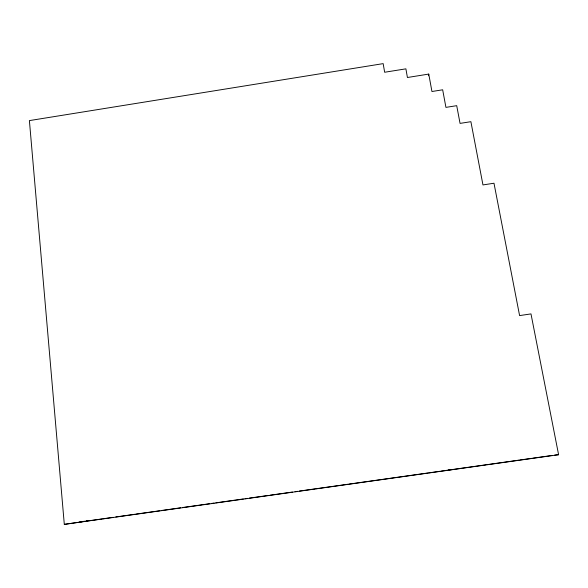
<?xml version="1.0" encoding="UTF-8"?>
<svg xmlns="http://www.w3.org/2000/svg" width="588" height="588" viewBox="0 0 588 588"><rect width="100%" height="100%" fill="white"/><g stroke="black" fill="none" stroke-linecap="round" stroke-linejoin="round"><path stroke-width="0.88" d="M428.431 75.756L428.755 74.081L407.425 77.498L405.889 68.84L384.648 72.251L383.163 63.629L29.4 120.599L64.305 524.371L558.6 454.715L530.986 313.904L519.594 315.587L493.986 183.228L482.961 184.933L470.892 121.687L460.051 123.392L456.714 105.671L445.932 107.376L442.668 89.802L431.945 91.507L428.755 74.081M79.314 522.129L84.496 521.218M86.23 520.917L87.957 520.615M64.305 524.371L89.751 520.645M90.626 520.527L101.922 518.925M102.79 518.8L113.212 517.33M115.814 516.955L134.873 514.257M135.74 514.14L159.921 510.722M161.641 510.472L168.543 509.502M169.403 509.377L180.597 507.797M182.317 507.554L202.088 504.761M202.948 504.644L209.82 503.673M211.533 503.431L214.113 503.071M215.833 502.828L235.582 500.043M236.442 499.925L243.322 498.955M245.034 498.712L247.614 498.352M249.334 498.11L268.268 495.441M269.988 495.199L281.196 493.626M282.064 493.501L292.427 492.046M295.022 491.678L297.616 491.311M299.343 491.068L314.933 488.878M315.8 488.76L347.986 484.233M348.86 484.108L360.209 482.513M361.083 482.388L394.357 477.706M395.232 477.581L427.741 473.002M428.623 472.877L440.059 471.26M440.934 471.142L473.516 466.541M474.398 466.416L485.85 464.799M486.732 464.674L519.351 460.073M520.233 459.948L531.706 458.331M532.588 458.206L552.029 455.457M554.675 455.083L558.6 454.715M448.769 469.775L451.496 469.65"/></g></svg>
